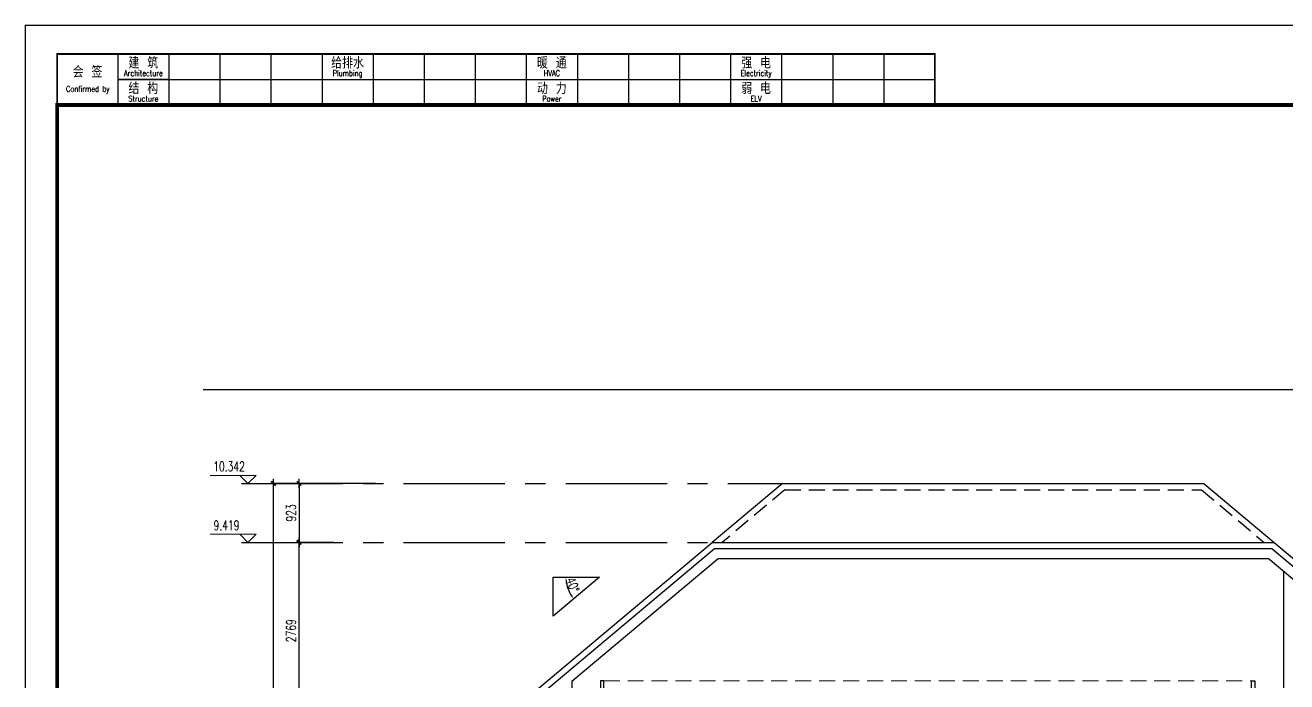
# Model space of a CAD drawing. Extents: x -395226 to -176901, y -140672 to 68263.
# Drawn here: x -342190 to -322426, y -91510 to -81222 of the extents above; entities that cross this region are included whole.
import ezdxf
from ezdxf.enums import TextEntityAlignment as Align

# ---------------------------------------------------------------- set-up
doc = ezdxf.new("R2010")
doc.units = 0
doc.header["$LTSCALE"] = 1000
doc.header["$MEASUREMENT"] = 0
for name, pattern in [('ACAD_ISO08W100', [36, 24, -3, 6, -3]), ('CENTER', [50.8, 31.75, -6.35, 6.35, -6.35]), ('HIDDEN', [0.375, 0.25, -0.125])]:
    doc.linetypes.add(name, pattern=pattern)
doc.layers.get('0').update_dxf_attribs({"linetype": 'CONTINUOUS'})
doc.layers.get('Defpoints').update_dxf_attribs({"linetype": 'CONTINUOUS'})
for name, color, linetype in [('A-COLUMN', 1, 'CONTINUOUS'), ('A-DOTE', 8, 'ACAD_ISO08W100'), ('A-LINE', 8, 'CONTINUOUS'), ('A-PUB-DIM', 3, 'CONTINUOUS'), ('A-ROOF', 7, 'CONTINUOUS'), ('A-TEXT-CN', 31, 'CONTINUOUS'), ('A-WALL', 2, 'CONTINUOUS'), ('FIN 03', 2, 'CONTINUOUS'), ('PUB_DIM', 3, 'CONTINUOUS'), ('图框', 7, 'CONTINUOUS')]:
    doc.layers.add(name, color=color, linetype=linetype)
doc.layers.add('A-LEVEL', color=135, linetype='CONTINUOUS', lineweight=0)
doc.layers.add('A-STAIR', color=30, linetype='CONTINUOUS', lineweight=0)
doc.styles.add('DIM_FONT', font='SIMPLEX', dxfattribs={"width": 0.7, "bigfont": 'GBCBIG'})
doc.styles.add('TJHZTXT', font='tjromans.shx', dxfattribs={"width": 0.8, "bigfont": 'tjhztxt.shx'})
doc.styles.add('TKZ2_tjkts.shx', font='tjromant.shx', dxfattribs={"bigfont": 'tjkts.shx'})
doc.styles.add('zjz', font='tjromans.shx', dxfattribs={"width": 0.7, "height": 500, "bigfont": 'tjhztxt.shx'})
doc.dimstyles.new('DIM100', dxfattribs={"dimscale": 100, "dimtxt": 3, "dimasz": 0.01, "dimexe": 1, "dimexo": 1, "dimgap": 1, "dimtad": 1, "dimdec": 0, "dimzin": 0, "dimdsep": 46, "dimtxsty": 'DIM_FONT', "dimblk1": '_DIMX', "dimblk2": '_DIMX', "dimsah": 1, "dimcen": 0.01, "dimclrd": 256, "dimclre": 256, "dimclrt": 7, "dimadec": 0, "dimazin": 0, "dimtfac": 1, "dimtdec": 0, "dimtix": 1, "dimtmove": 2, "dimatfit": 3, "dimldrblk": '_DIMX', "dimfxl": 0, "dimtolj": 1, "dimtzin": 5, "dimarcsym": 0})

# ---------------------------------------------------------------- blocks, each defined once
blk = doc.blocks.new('_DIMX')
blk.add_line((-150, 0), (150, 0))
at = {"const_width": 50}
blk.add_lwpolyline([(-70, -70), (70, 70)], dxfattribs=at)
blk = doc.blocks.new('*D1030')
at = {"layer": 'A-PUB-DIM', "lineweight": -2}
for p, q in [((-336701, -88403), (-338351, -88403)), ((-338301, -102895), (-338301, -88404)), ((-336701, -102895), (-338351, -102895))]:
    blk.add_line(p, q, dxfattribs=at)
at = {"layer": 'Defpoints', "color": 0}
for p in [(-338301, -88403), (-336651, -88403), (-336651, -102895)]:
    blk.add_point(p, dxfattribs=at)
at = {"layer": 'A-PUB-DIM', "lineweight": -2, "xscale": 0.5, "yscale": 0.5, "zscale": 0.5}
for p, rotation in [((-338301, -88403), 90), ((-338301, -102895), 270)]:
    blk.add_blockref('_DIMX', p, dxfattribs=dict(at, rotation=rotation))
at = {"layer": 'A-PUB-DIM', "insert": (-338426, -95649), "char_height": 150, "attachment_point": 5, "rotation": 90, "style": 'DIM_FONT'}
blk.add_mtext('\\A1;14492', dxfattribs=at)
blk = doc.blocks.new('*D951')
at = {"layer": 'A-PUB-DIM', "lineweight": -2}
for p, q in [((-337353, -89326), (-337951, -89326)), ((-337901, -92095), (-337901, -89327)), ((-337353, -92095), (-337951, -92095))]:
    blk.add_line(p, q, dxfattribs=at)
at = {"layer": 'Defpoints', "color": 0}
for p in [(-337901, -89326), (-337303, -89326), (-337303, -92095)]:
    blk.add_point(p, dxfattribs=at)
at = {"layer": 'A-PUB-DIM', "lineweight": -2, "xscale": 0.5, "yscale": 0.5, "zscale": 0.5}
for p, rotation in [((-337901, -89326), 90), ((-337901, -92095), 270)]:
    blk.add_blockref('_DIMX', p, dxfattribs=dict(at, rotation=rotation))
at = {"layer": 'A-PUB-DIM', "insert": (-338026, -90711), "char_height": 150, "attachment_point": 5, "rotation": 90, "style": 'DIM_FONT'}
blk.add_mtext('\\A1;2769', dxfattribs=at)
blk = doc.blocks.new('A$C27EA7CCC')
at = {"layer": 'A-LEVEL', "linetype": 'ByBlock'}
blk.add_lwpolyline([(1018, 509), (509, 0), (0, 509), (2880, 509)], dxfattribs=at)
at = {"layer": 'A-LEVEL', "style": 'zjz', "width": 0.7}
for tag, p in [('-6.000（建筑）', (3635, 1346)), ('-6.300（结构）', (3635, 645))]:
    blk.add_attdef(tag, text='', height=600, dxfattribs=at).set_placement(p, align=Align.RIGHT)
blk = doc.blocks.new('*D958')
at = {"layer": 'A-PUB-DIM', "lineweight": -2}
for p, q in [((-337353, -88403), (-337951, -88403)), ((-337901, -88404), (-337901, -89326)), ((-337353, -89326), (-337951, -89326))]:
    blk.add_line(p, q, dxfattribs=at)
at = {"layer": 'Defpoints', "color": 0}
for p in [(-337303, -88403), (-337901, -89326), (-337303, -89326)]:
    blk.add_point(p, dxfattribs=at)
at = {"layer": 'A-PUB-DIM', "lineweight": -2, "xscale": 0.5, "yscale": 0.5, "zscale": 0.5}
for p, rotation in [((-337901, -88403), 90), ((-337901, -89326), 270)]:
    blk.add_blockref('_DIMX', p, dxfattribs=dict(at, rotation=rotation))
at = {"layer": 'A-PUB-DIM', "insert": (-338026, -88865), "char_height": 150, "attachment_point": 5, "rotation": 90, "style": 'DIM_FONT'}
blk.add_mtext('\\A1;923', dxfattribs=at)
blk = doc.blocks.new('TJAD_TK_A0')
at = {"layer": '图框'}
for p, q in [((973, -441.7), (973, 399.3)), ((990, -412.7), (990, -156.7)), ((982, -172.7), (998, -172.7)), ((982, -188.7), (998, -188.7)), ((982, -204.7), (998, -204.7)), ((982, -220.7), (998, -220.7)), ((982, -236.7), (998, -236.7)), ((982, -252.7), (998, -252.7)), ((982, -268.7), (998, -268.7)), ((982, -284.7), (998, -284.7)), ((982, -300.7), (998, -300.7)), ((982, -316.7), (998, -316.7)), ((982, -332.7), (998, -332.7)), ((982, -348.7), (998, -348.7)), ((982, -364.7), (998, -364.7)), ((982, -380.7), (998, -380.7)), ((982, -396.7), (998, -396.7)), ((990, -396.7), (990, -412.7)), ((982, -412.7), (998, -412.7)), ((973, -441.7), (2162, -441.7))]:
    blk.add_line(p, q, dxfattribs=at)
at = {"layer": '图框', "const_width": 1.2}
blk.add_lwpolyline([(2152, -431.7), (2152, 389.3), (998, 389.3), (998, -431.7)], close=True, dxfattribs=at)
at = {"layer": '图框', "const_width": 0.6}
blk.add_lwpolyline([(998, -431.7), (982, -431.7), (982, -156.7), (998, -156.7)], dxfattribs=at)
at = {"layer": '图框', "style": 'TKZ2_tjkts.shx'}
for s, p in [('强 电', (984.79, -212.7)), ('弱 电', (992.79, -212.7)), ('暖 通', (984.79, -276.7)), ('动 力', (992.79, -276.7)), ('给排水', (984.79, -340.7)), ('建 筑', (984.79, -404.7)), ('结 构', (992.79, -404.7)), ('会 签', (987.62, -422.2))]:
    blk.add_text(s, height=3.6, rotation=90, dxfattribs=at).set_placement(p, align=Align.MIDDLE_CENTER)
at = {"layer": '图框', "style": 'TKZ2_tjkts.shx', "width": 0.8}
for s, p in [('Electricity', (988.02, -212.7)), ('ELV', (996.02, -212.7)), ('HVAC', (988.02, -276.7)), ('Power', (996.02, -276.7)), ('Plumbing', (988.02, -340.7)), ('Architecture', (988.02, -404.7)), ('Structure', (996.02, -404.7)), ('Confirmed by', (992.95, -422.09))]:
    blk.add_text(s, height=1.8, rotation=90, dxfattribs=at).set_placement(p, align=Align.MIDDLE_CENTER)

msp = doc.modelspace()

# ---------------------------------------------------------------- linework, layer by layer
at = {"layer": 'A-COLUMN'}
for p, q in [((-331390.1, -89426.4), (-334585.6, -92107.7)), ((-322662.9, -89426.4), (-331390.1, -89426.4)), ((-320197.1, -91495.4), (-322662.9, -89426.4)), ((-331335.5, -89576.4), (-322717.5, -89576.4))]:
    msp.add_line(p, q, dxfattribs=at)
for points in [[(-333626.5, -91498.8), (-331335.5, -89576.4)], [(-320426.5, -91498.8), (-322717.5, -89576.4)], [(-333626.5, -91498.8), (-333626.5, -92020.8), (-333826.5, -92020.8), (-333826.5, -91666.6)]]:
    msp.add_lwpolyline(points, dxfattribs=at)
at = {"layer": 'A-DOTE', "linetype": 'CENTER', "ltscale": 0.05}
for p, q in [((-338801.5, -88403.4), (-323726.5, -88403.4)), ((-338801.5, -89326.4), (-327026.5, -89326.4))]:
    msp.add_line(p, q, dxfattribs=at)
at = {"layer": 'A-LINE'}
msp.add_line((-339401.5, -86932.1), (-303101.5, -86932.1), dxfattribs=at)
at = {"layer": 'A-LINE', "linetype": 'HIDDEN'}
for p, q in [((-330290.1, -88503.4), (-331270.9, -89326.4)), ((-330290.1, -88503.4), (-323762.9, -88503.4)), ((-323762.9, -88503.4), (-322782.1, -89326.4))]:
    msp.add_line(p, q, dxfattribs=at)
at = {"layer": 'A-ROOF'}
for p, q in [((-330326.5, -88403.4), (-331426.5, -89326.4)), ((-330326.5, -88403.4), (-323726.5, -88403.4)), ((-323726.5, -88403.4), (-322626.5, -89326.4)), ((-334649.9, -92031.1), (-331426.5, -89326.4)), ((-331426.5, -89326.4), (-322626.5, -89326.4)), ((-322626.5, -89326.4), (-320220.3, -91345.4))]:
    msp.add_line(p, q, dxfattribs=at)
at = {"layer": 'A-STAIR', "linetype": 'HIDDEN'}
msp.add_lwpolyline([(-333126.5, -91495.4), (-322976.5, -91495.4)], dxfattribs=at)
at = {"layer": 'A-WALL'}
msp.add_line((-322476.5, -89778.6), (-322476.5, -94295.4), dxfattribs=at)
at = {"layer": 'FIN 03'}
for points in [[(-333626.5, -91745.4), (-333126.5, -91745.4), (-333126.5, -91495.4), (-333176.5, -91495.4), (-333176.5, -91695.4), (-333626.5, -91695.4)], [(-322476.5, -91745.4), (-322976.5, -91745.4), (-322976.5, -91495.4), (-322926.5, -91495.4), (-322926.5, -91695.4), (-322476.5, -91695.4)]]:
    msp.add_lwpolyline(points, dxfattribs=at)
at = {"layer": 'PUB_DIM'}
msp.add_line((-333670.4, -89870.3), (-333595.4, -89870.3), dxfattribs=at)
msp.add_lwpolyline([(-333193.9, -89870.3), (-333920.8, -90480.2), (-333920.8, -89870.3)], close=True, dxfattribs=at)
msp.add_arc((-333193.9, -89870.3), 526.5, 185.44352, 214.55648, dxfattribs=at)
for points in [[(-333709.7, -89919.8), (-333726.3, -89920.6), (-333720.4, -89870.3)], [(-333634.1, -90174), (-333620.9, -90163.9), (-333597.2, -90208.7)]]:
    msp.add_solid(points, dxfattribs=at)

# ---------------------------------------------------------------- block references
at = {"layer": 'A-LEVEL', "linetype": 'ByBlock'}
ref = msp.add_blockref('A$C27EA7CCC', (-338574.2, -88403.4), dxfattribs=dict(at, xscale=-0.25, yscale=0.25, zscale=0.25))
ref.add_attrib('-6.000（建筑）', '10.342', dxfattribs={"height": 150, "style": 'TJHZTXT', "width": 0.7}).set_placement((-338749.2, -88211), align=Align.RIGHT)
ref = msp.add_blockref('A$C27EA7CCC', (-338574.2, -89326.4), dxfattribs=dict(at, xscale=-0.25, yscale=0.25, zscale=0.25))
ref.add_attrib('-6.000（建筑）', '9.419', dxfattribs={"height": 150, "style": 'TJHZTXT', "width": 0.7}).set_placement((-338834, -89134), align=Align.RIGHT)
at = {"layer": '图框', "xscale": 50, "yscale": 50, "zscale": 50, "rotation": 270}
msp.add_blockref('TJAD_TK_A0', (-320104.8, -32572.1), dxfattribs=at)

# ---------------------------------------------------------------- texts
at = {"layer": 'A-TEXT-CN', "insert": (-333612.6, -89992.3), "char_height": 150, "attachment_point": 5, "rotation": 290, "style": 'DIM_FONT'}
msp.add_mtext('\\A1;40°', dxfattribs=at)

# ---------------------------------------------------------------- dimensions: what is measured, and where the dimension line sits
at = {"layer": 'A-PUB-DIM'}
for base, p1, p2, angle, picture, middle in [((-338301.5, -88403.4), (-336651.5, -102895.4), (-336651.5, -88403.4), 270, '*D1030', (-338426.5, -95649.4)), ((-337901.5, -89326.4), (-337302.9, -88403.4), (-337302.9, -89326.4), 90, '*D958', (-338026.5, -88864.9)), ((-337901.5, -89326.4), (-337302.9, -92095.4), (-337302.9, -89326.4), 270, '*D951', (-338026.5, -90710.9))]:
    dim = msp.add_linear_dim(base=base, p1=p1, p2=p2, angle=angle, dimstyle='DIM100', override={"dimscale": 50, "dimclrt": 256}, dxfattribs=at)
    dim.commit()
    dim.dimension.update_dxf_attribs({"geometry": picture, "text_midpoint": middle})

doc.saveas('drawing.dxf')
